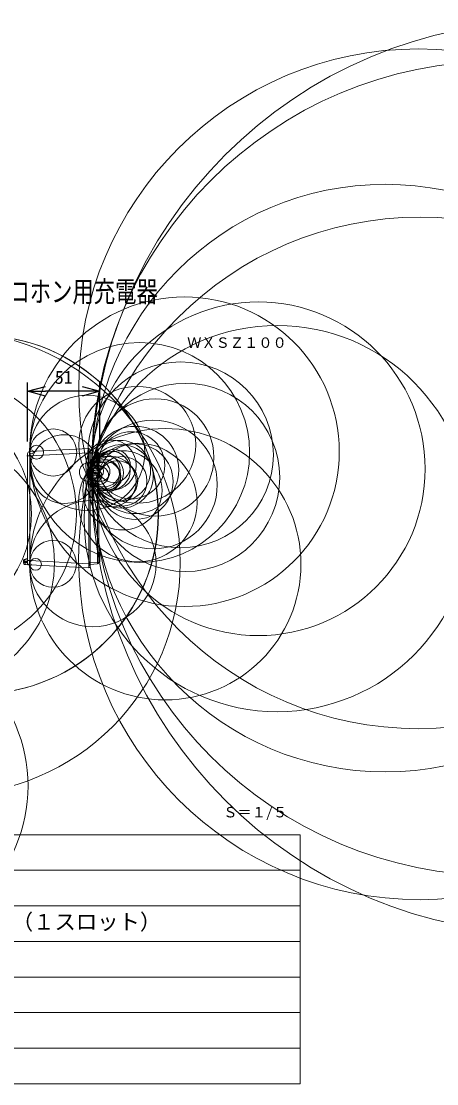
# Model space of a CAD drawing. Units: millimetres, scale not verified. Extents: x -73 to 161, y -57 to 93.
# Drawn here: x 23.3 to 81.7, y -56.5 to 92.8 of the extents above; entities that cross this region are included whole.
import ezdxf
from ezdxf.enums import TextEntityAlignment as Align

# ---------------------------------------------------------------- set-up
doc = ezdxf.new("R2010")
doc.units = ezdxf.units.MM
doc.header["$LTSCALE"] = 0.125
doc.header["$PDMODE"] = 32
doc.header["$PDSIZE"] = 0.0625
for name, color, linetype in [('0-0_0', 7, 'Continuous'), ('0-1_Defpoints', 7, 'Continuous'), ('0-2_MOJI1', 7, 'Continuous'), ('0-4_TOUROKU', 7, 'Continuous'), ('0-5_SUNPO', 7, 'Continuous')]:
    doc.layers.add(name, color=color, linetype=linetype)
doc.layers.add('0-3_WAKU', color=1, linetype='Continuous', lineweight=18)
doc.layers.add('0-6_GAIKEI', color=1, linetype='Continuous', lineweight=18)
doc.styles.add('ＭＳ ゴシック', font='')
doc.styles.get('ＭＳ ゴシック').set_extended_font_data('MS Gothic')

# ---------------------------------------------------------------- blocks, each defined once
blk = doc.blocks.new('_Open30')
at = {"layer": '0-0_0'}
blk.add_line((0, 0), (-1, 0), dxfattribs=at)
blk.add_lwpolyline([(-1, 0.26795), (0, 0), (-1, -0.26795)], dxfattribs=at)
blk = doc.blocks.new('D1')
at = {"layer": '0-1_Defpoints'}
for p in [(88.7167, 354.3333), (88.7165, 345.2683), (98.8565, 345.5233)]:
    blk.add_point(p, dxfattribs=at)
at = {"layer": '0-5_SUNPO'}
for p, q in [((88.7165, 347.2683), (88.7167, 355.5833)), ((98.8565, 347.5233), (98.8567, 355.5832)), ((96.3567, 354.3332), (91.2167, 354.3333))]:
    blk.add_line(p, q, dxfattribs=at)
at = {"layer": '0-5_SUNPO', "xscale": 2.5, "yscale": 2.5}
for p, rotation in [((88.7167, 354.3333), 179.99905), ((98.8567, 354.3332), 359.99905)]:
    blk.add_blockref('_Open30', p, dxfattribs=dict(at, rotation=rotation))
at = {"layer": '0-5_SUNPO', "style": 'ＭＳ ゴシック'}
blk.add_text('51', height=1.833, rotation=359.999, dxfattribs=at).set_placement((92.5365, 354.8333), align=Align.BOTTOM_LEFT)

msp = doc.modelspace()

# ---------------------------------------------------------------- linework, layer by layer
at = {"layer": '0-3_WAKU', "color": 4}
for p, q in [((62.5093, -21.5009), (-62.4907, -21.5009)), ((62.5093, -56.5009), (62.5093, -21.5009)), ((-62.4907, -56.5009), (62.5093, -56.5009))]:
    msp.add_line(p, q, dxfattribs=at)
at = {"layer": '0-3_WAKU'}
for p, q in [((-62.4907, -26.5009), (62.5093, -26.5009)), ((-62.4907, -31.5009), (62.5093, -31.5009)), ((-62.4907, -36.5009), (62.5093, -36.5009)), ((-62.4907, -41.5009), (62.5093, -41.5009)), ((-62.4907, -46.5009), (62.5093, -46.5009)), ((-62.4907, -51.5009), (62.5093, -51.5009))]:
    msp.add_line(p, q, dxfattribs=at)
at = {"layer": '0-6_GAIKEI', "color": 7}
for p, q in [((24.2258, 32.067), (24.2258, 31.7674)), ((24.2258, 31.7674), (24.2258, 16.7378)), ((24.5101, 32.3666), (32.8258, 32.8024)), ((32.8258, 32.8024), (32.8258, 32.7924)), ((32.8363, 32.7919), (32.8258, 32.7924)), ((33.0258, 32.5922), (33.0258, 16.2127)), ((33.0258, 32.2961), (34.0363, 32.2432)), ((34.2258, 32.0438), (34.2258, 28.8645)), ((34.2258, 28.864), (34.2258, 28.1681)), ((34.2258, 28.1681), (34.2258, 16.7614)), ((23.6258, 16.8914), (23.6258, 16.7795)), ((23.9601, 16.4773), (23.9101, 16.4799)), ((23.9601, 16.4773), (24.3101, 16.459)), ((24.1311, 17.2975), (24.0049, 17.2908)), ((24.3101, 16.459), (24.4331, 16.4525)), ((24.5101, 16.4382), (32.8258, 16.0024)), ((33.0258, 16.5087), (34.0363, 16.5617)), ((32.8363, 16.013), (32.8258, 16.0124)), ((32.8258, 16.0124), (32.8258, 16.0024))]:
    msp.add_line(p, q, dxfattribs=at)
at = {"layer": '0-6_GAIKEI'}
for p, q in [((24.2258, 31.7674), (24.5101, 31.7674)), ((24.5101, 31.7674), (32.8258, 32.2032)), ((24.5101, 17.0374), (24.5101, 31.7674)), ((32.8258, 32.7924), (32.8258, 16.0124)), ((33.0258, 32.2024), (32.8258, 32.2024)), ((32.8363, 32.7919), (32.8363, 16.013)), ((33.0258, 32.0964), (34.0363, 32.0435)), ((34.0367, 32.2432), (34.0363, 32.2432)), ((34.1996, 32.1424), (34.3658, 32.1424)), ((34.2258, 32.0224), (34.3658, 32.0224)), ((34.3658, 30.7824), (34.3658, 32.1424)), ((24.2259, 30.8521), (24.2258, 30.8543)), ((33.1964, 30.3803), (34.0363, 30.4049)), ((34.2258, 30.4049), (34.0363, 30.4049)), ((34.2258, 30.9024), (34.3658, 30.9024)), ((34.2258, 30.7824), (34.3658, 30.7824)), ((34.1293, 29.381), (33.0258, 29.3424)), ((33.1983, 29.6084), (34.1293, 29.641)), ((33.1996, 28.9964), (33.1996, 29.3485)), ((34.1293, 28.9639), (33.1996, 28.9964)), ((34.1293, 29.641), (34.1293, 28.9639)), ((34.0363, 28.1681), (33.1964, 28.1974)), ((24.2259, 26.1167), (24.2258, 26.1153)), ((24.2259, 23.3678), (24.2258, 23.3648)), ((34.2258, 18.1824), (34.3658, 18.1824)), ((34.2258, 18.0624), (34.3658, 18.0624)), ((34.3658, 16.8224), (34.3658, 18.1824)), ((23.6258, 16.8914), (23.8258, 16.8914)), ((23.8258, 16.7769), (23.6258, 16.7795)), ((24.1758, 16.9097), (24.2258, 16.9097)), ((24.1758, 16.7586), (24.1758, 16.9097)), ((24.1758, 16.7586), (24.2258, 16.7481)), ((24.2258, 17.0374), (24.5101, 17.0374)), ((24.2258, 16.7481), (24.2259, 16.7457)), ((24.5101, 17.0374), (32.8258, 16.6016)), ((33.0258, 16.6024), (32.8258, 16.6024)), ((33.0258, 16.7084), (34.0363, 16.7614)), ((34.0363, 16.7614), (34.2258, 16.7614)), ((34.2258, 16.9424), (34.3658, 16.9424)), ((34.2258, 16.8224), (34.3658, 16.8224))]:
    msp.add_line(p, q, dxfattribs=at)
for points in [[(34.2258, 32.0435), (34.0363, 32.0435), (34.0363, 30.4049)], [(34.2258, 28.1681), (34.0363, 28.1681), (34.0363, 16.7614)], [(24.1758, 16.9097), (23.8258, 16.8914), (23.8258, 16.7769), (24.1758, 16.7586)]]:
    msp.add_lwpolyline(points, dxfattribs=at)
for centre, radius in [((97.3378, 28.7029), 64.1434), ((79.1752, 41.1821), 47.777), ((90.4453, 29.9891), 57.2502), ((74.4878, 28.6335), 41.2932), ((79.3679, 17.3396), 47.9777), ((46.2621, 32.3374), 21.7594), ((56.6418, 29.9448), 23.4467), ((13.0735, 16.7141), 32.6009), ((59.2982, 22.9404), 27.1412), ((17.3939, 23.5024), 25.1823), ((17.4239, 23.5024), 25.1823), ((39.9625, 32.2348), 15.459), ((45.7166, 31.9002), 13.0549), ((11.62, 23.59), 19.4486), ((46.4202, 28.7204), 13.2256), ((39.6268, 33.3095), 8.2148), ((8.4939, 23.5876), 16.2824), ((32.5953, 32.1863), 8.0916), ((42.1621, 31.5365), 8.2454), ((41.8392, 27.714), 9.0413), ((39.3268, 29.776), 6.1308), ((10.0785, 16.7459), 17.9084), ((43.5673, 16.5255), 19.064), ((27.8154, 32.2208), 3.3116), ((29.4013, 29.9022), 4.8229), ((38.7608, 30.4221), 4.7245), ((25.4861, 32.2837), 0.9815), ((39.7113, 25.2003), 8.3232), ((35.9437, 30.4398), 3.5457), ((37.4065, 28.8694), 4.4606), ((37.227, 29.6618), 4.2752), ((39.3465, 28.139), 5.3103), ((24.7747, 32.327), 0.2688), ((24.5432, 32.3547), 0.0357), ((24.5106, 32.3653), 0.00139), ((37.5425, 26.9025), 5.5662), ((35.9439, 28.1335), 3.5486), ((34.9375, 29.7027), 2.2984), ((35.3574, 29.3561), 2.3545), ((35.9227, 29.7026), 2.726), ((37.5134, 28.1824), 3.4766), ((36.3546, 30.3465), 2.3171), ((32.8181, 29.4737), 1.3237), ((34.9749, 28.8498), 2.3436), ((35.0746, 29.1613), 2.0654), ((34.4087, 29.542), 1.3877), ((34.3068, 29.0192), 1.2844), ((33.9607, 29.6044), 0.9354), ((33.7138, 29.621), 0.688), ((33.6135, 29.6068), 0.5173), ((35.2244, 28.8956), 2.0284), ((33.7738, 29.6232), 0.3561), ((34.1255, 29.7695), 0.1286), ((36.8652, 28.226), 2.8271), ((33.837, 28.9616), 0.8112), ((33.2646, 29.4069), 0.2388), ((33.2316, 29.4171), 0.2043), ((33.2046, 29.4392), 0.1694), ((33.3139, 28.9775), 0.1162), ((33.2005, 28.9953), 0.00141), ((33.7, 29.012), 0.433), ((33.992, 28.9685), 0.1378), ((34.136, 29.7439), 0.1009), ((34.1532, 29.7236), 0.0743), ((34.1651, 29.717), 0.0607), ((34.1191, 28.9614), 0.0105), ((33.3846, 16.6178), 8.8809), ((27.7948, 16.5837), 3.291), ((25.3303, 16.5153), 0.8256), ((24.6223, 16.4623), 0.1156), ((24.5165, 16.4428), 0.00808), ((24.5106, 16.4395), 0.00138), ((2.5149, -14.6338), 21.7594)]:
    msp.add_circle(centre, radius, dxfattribs=at)
at = {"layer": '0-6_GAIKEI', "color": 7}
for centre, radius in [((33.9456, 31.9702), 0.3076), ((34.0252, 32.0396), 0.2039), ((34.0239, 32.0491), 0.1964), ((34.0415, 32.0723), 0.1674), ((34.0665, 32.0629), 0.1552)]:
    msp.add_circle(centre, radius, dxfattribs=at)
for centre, radius, start, end in [((24.5258, 32.067), 0.3, 93, 179.99999), ((32.8258, 32.5922), 0.2, 0, 87), ((34.0258, 32.0435), 0.2, 0, 87), ((34.0258, 32.0435), 0.2, 29.65979, 86.99957), ((34.0262, 32.0438), 0.1996, 29.59873, 87), ((24.0258, 16.8914), 0.4, 93, 180), ((23.9258, 16.7795), 0.3, 180, 267), ((24.1258, 17.3973), 0.1, 273, 0), ((24.5258, 16.7378), 0.3, 180, 267), ((34.0258, 16.7614), 0.2, 273, 0), ((32.8258, 16.2127), 0.2, 273, 0)]:
    msp.add_arc(centre, radius, start, end, dxfattribs=at)
at = {"layer": '0-6_GAIKEI'}
for centre, radius, start, end in [((33.2058, 29.1762), 0.18, 180, 268), ((34.1258, 29.4809), 0.1, 272, 0), ((34.1258, 28.864), 0.1, 0, 88)]:
    msp.add_arc(centre, radius, start, end, dxfattribs=at)
for centre, major_axis, ratio, start_param, end_param in [((34.0258, 32.0435), (-0.0105, -0.1997), 0.052264, 1.57353538, 3.14159265), ((24.0258, 16.8914), (-0.0209, 0.3995), 0.499486, 0, 1.54462536), ((23.9758, 16.7769), (0.0157, 0.2996), 0.499486, 1.59696729, 3.14159265), ((24.1258, 16.8966), (-0.0056, -0.4008), 0.124329, 1.6052358, 3.14986654), ((24.3258, 16.7586), (0.0157, 0.2996), 0.499486, 1.59696729, 3.14159265), ((34.0258, 16.7614), (0.0105, -0.1997), 0.052264, 6.28318531, 7.85124258)]:
    msp.add_ellipse(centre, major_axis=major_axis, ratio=ratio, start_param=start_param, end_param=end_param, dxfattribs=at)

# ---------------------------------------------------------------- block references
at = {"layer": '0-5_SUNPO'}
msp.add_blockref('D1', (-64.4907, -313.5009), dxfattribs=at)

# ---------------------------------------------------------------- texts
at = {"layer": '0-2_MOJI1', "style": 'ＭＳ ゴシック', "width": 0.75}
msp.add_text('１．９ＧＨｚ帯デジタルワイヤレスマイクロホン用充電器', height=2.933, dxfattribs=at).set_placement((-35.4907, 52.4991), align=Align.BOTTOM_LEFT)
at = {"layer": '0-2_MOJI1', "style": 'ＭＳ ゴシック'}
msp.add_text('専用リチウムイオン電池充電部（１スロット）', height=2.199, dxfattribs=at).set_placement((-19.9907, -35.5009), align=Align.BOTTOM_LEFT)
at = {"layer": '0-4_TOUROKU', "style": 'ＭＳ ゴシック'}
for s, p in [('ＷＸＳＺ１００', (46.6426, 46.4991)), ('Ｓ＝１/５', (51.7093, -19.5009))]:
    msp.add_text(s, height=1.466, dxfattribs=at).set_placement(p, align=Align.BOTTOM_LEFT)

doc.saveas('drawing.dxf')
